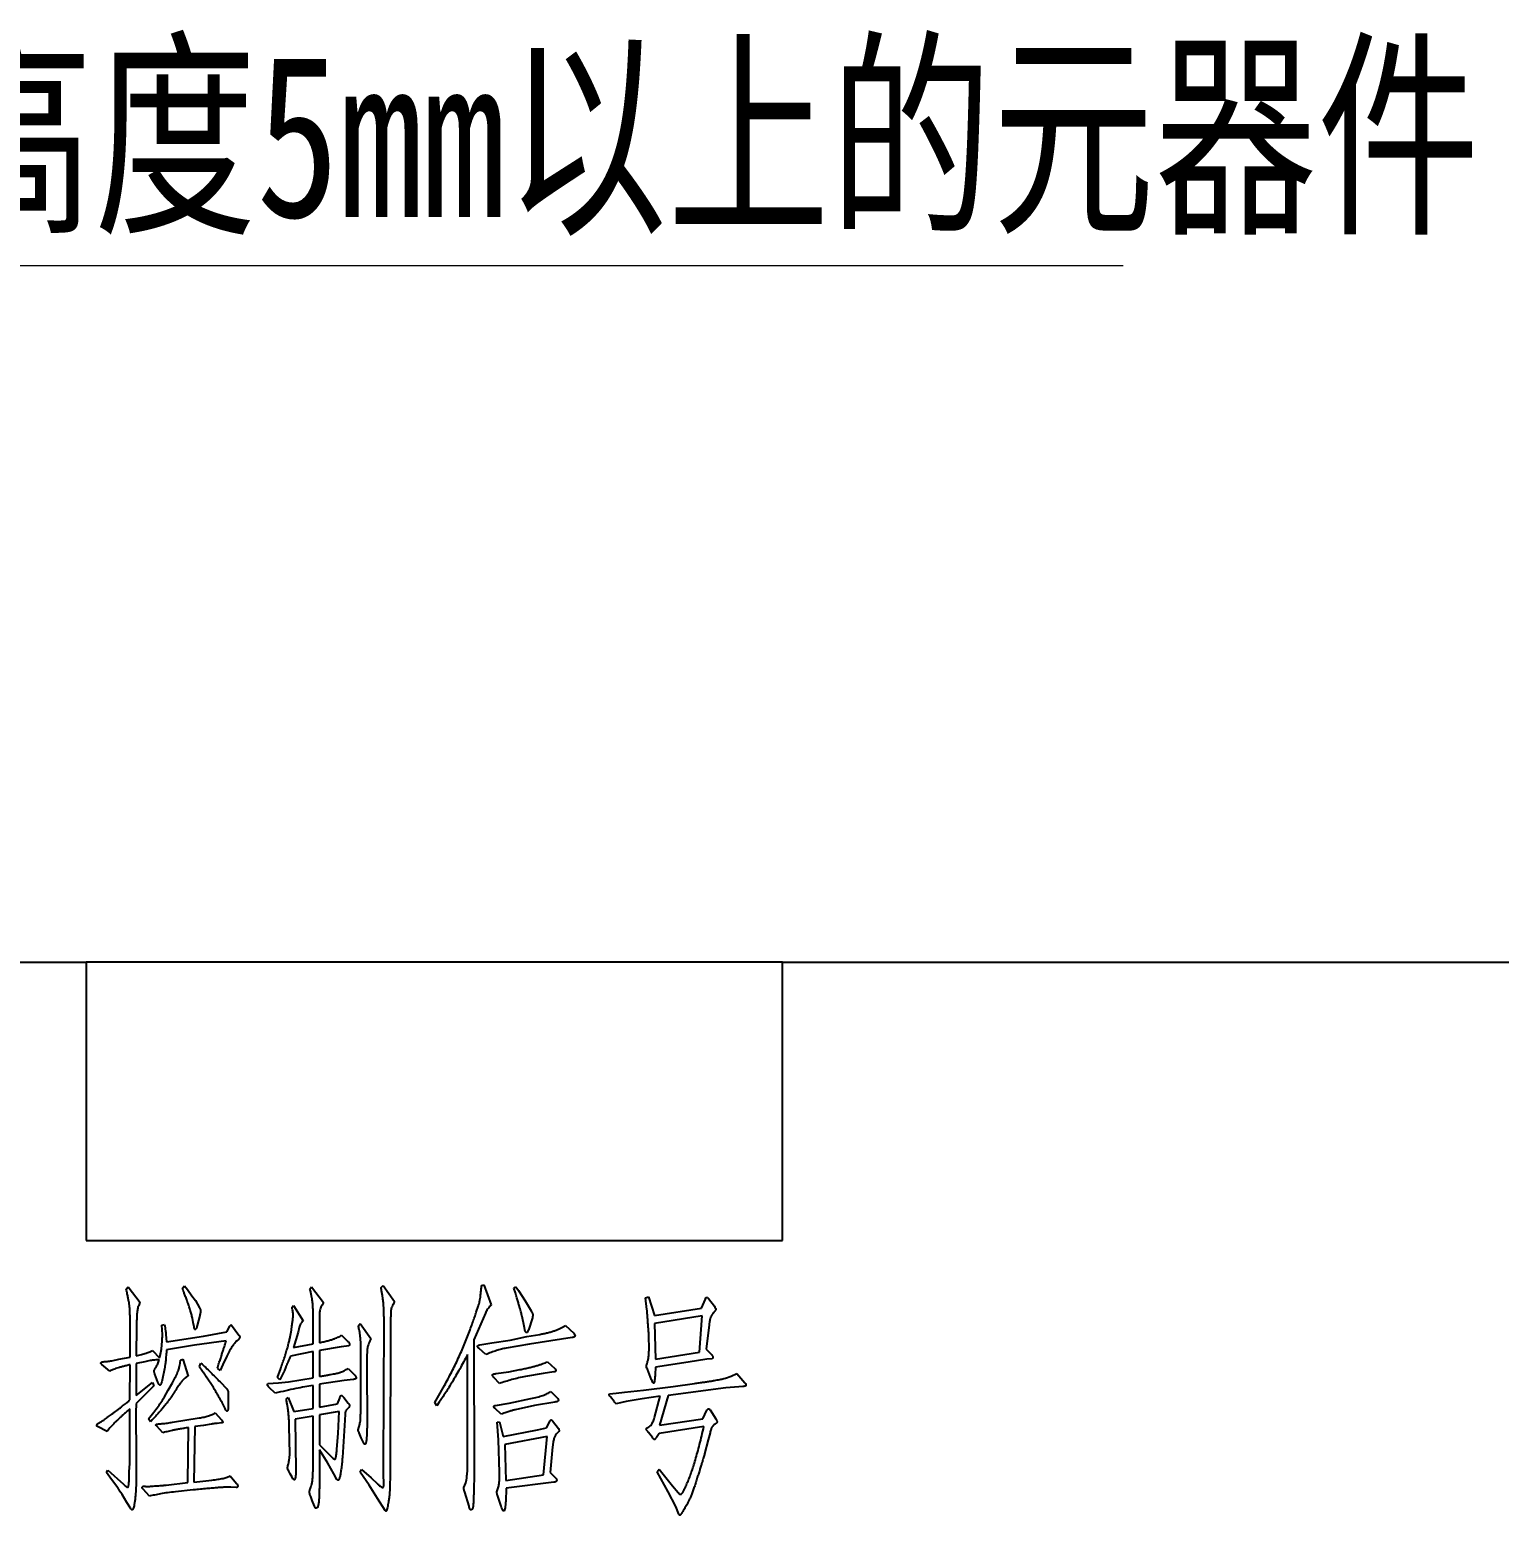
# Model space of a CAD drawing. Header units: millimetres. Extents: x 472 to 883, y 177 to 274.
# Drawn here: x 819.31 to 850.98, y 235.25 to 267.26 of the extents above; entities that cross this region are included whole.
import ezdxf

# ---------------------------------------------------------------- set-up
doc = ezdxf.new("R2010")
doc.units = ezdxf.units.MM
doc.styles.add('SLDTEXTSTYLE0', font='hyswlongfangsong.ttf', dxfattribs={"bigfont": 'bigfont'})

# ---------------------------------------------------------------- blocks, each defined once
blk = doc.blocks.new('SW_NOTE_0')
at = {"color": 0, "linetype": 'Continuous', "lineweight": 0}
blk.add_line((50.654, 0), (0, 0), dxfattribs=at)
at = {"color": 0, "linetype": 'Continuous', "lineweight": 0, "insert": (0.479, 4.557), "char_height": 3.5, "attachment_point": 1, "style": 'SLDTEXTSTYLE0'}
blk.add_mtext('此区域不要放置高度5mm以上的元器件', dxfattribs=at)

msp = doc.modelspace()

# ---------------------------------------------------------------- linework, layer by layer
at = {"color": 7, "linetype": 'Continuous', "lineweight": 25}
for p, q in [((795.35, 247.169), (820.532, 247.169)), ((820.532, 247.169), (820.532, 241.169)), ((835.532, 247.169), (820.532, 247.169)), ((835.532, 241.169), (835.532, 247.169)), ((835.532, 247.169), (853.35, 247.169)), ((820.532, 241.169), (835.532, 241.169)), ((821.392, 240.118), (821.433, 240.173)), ((821.433, 240.173), (821.69, 239.831)), ((822.606, 240.138), (822.646, 240.194)), ((822.646, 240.194), (822.712, 240.113)), ((822.712, 240.113), (822.807, 239.977)), ((825.352, 240.123), (825.387, 240.168)), ((825.387, 240.168), (825.644, 239.831)), ((826.883, 240.153), (826.928, 240.199)), ((826.928, 240.199), (827.174, 239.851)), ((829.05, 240.199), (829.096, 240.214)), ((829.096, 240.214), (829.257, 239.781)), ((829.745, 240.144), (829.785, 240.173)), ((829.78, 240.038), (829.745, 240.144)), ((829.785, 240.173), (829.846, 240.088)), ((822.807, 239.977), (822.882, 239.877)), ((822.882, 239.877), (822.973, 239.721)), ((824.965, 239.73), (825, 239.771)), ((825, 239.771), (825.206, 239.439)), ((829.846, 240.088), (829.992, 239.866)), ((829.992, 239.866), (830.117, 239.65)), ((832.582, 239.932), (832.643, 239.957)), ((832.613, 239.685), (832.582, 239.932)), ((832.643, 239.957), (832.778, 239.549)), ((833.79, 239.71), (833.871, 239.906)), ((833.937, 239.922), (834.067, 239.751)), ((822.832, 239.399), (822.817, 239.494)), ((822.979, 239.549), (822.923, 239.338)), ((825.418, 238.94), (825.418, 239.604)), ((825.554, 239.479), (825.554, 238.965)), ((829.131, 239.604), (828.885, 239.026)), ((829.967, 239.323), (829.921, 239.534)), ((830.137, 239.479), (830.067, 239.258)), ((833.805, 239.544), (832.774, 239.383)), ((832.778, 239.549), (833.79, 239.71)), ((833.745, 238.764), (833.805, 239.544)), ((821.614, 239.323), (821.604, 238.683)), ((822.163, 239.343), (822.218, 239.358)), ((822.173, 239.146), (822.163, 239.343)), ((822.248, 239.146), (822.263, 238.985)), ((822.853, 239.308), (822.832, 239.399)), ((823.054, 239.106), (823.557, 239.202)), ((823.557, 239.202), (823.627, 239.323)), ((823.663, 239.343), (823.819, 239.132)), ((825.096, 239.192), (824.995, 238.865)), ((825.121, 239.293), (825.096, 239.192)), ((826.032, 239.132), (826.163, 239)), ((826.394, 239.333), (826.435, 239.378)), ((826.435, 239.378), (826.661, 239.056)), ((826.938, 236.318), (826.948, 239.423)), ((827.089, 239.413), (827.079, 236.192)), ((829.992, 239.207), (829.967, 239.323)), ((830.022, 239.097), (830.304, 239.146)), ((830.858, 239.338), (831.034, 239.172)), ((832.657, 238.789), (832.653, 239.152)), ((832.774, 239.383), (832.794, 238.608)), ((833.951, 239.348), (833.886, 238.83)), ((821.478, 238.658), (821.478, 239.076)), ((822.263, 238.985), (823.054, 239.106)), ((822.862, 238.91), (822.263, 238.815)), ((823.547, 239.006), (822.862, 238.91)), ((823.819, 239.046), (823.768, 239)), ((824.995, 238.865), (825.418, 238.94)), ((826.027, 238.875), (825.554, 238.799)), ((826.193, 238.9), (826.027, 238.875)), ((828.885, 239.026), (828.889, 236.207)), ((829.141, 238.709), (828.995, 238.839)), ((829.015, 238.92), (829.267, 238.96)), ((829.267, 238.96), (829.665, 239.02)), ((830.082, 238.935), (829.579, 238.85)), ((829.665, 239.02), (830.022, 239.097)), ((830.999, 239.076), (830.082, 238.935)), ((833.886, 238.83), (834.002, 238.709)), ((821.04, 238.356), (820.869, 238.497)), ((821.236, 238.608), (821.478, 238.658)), ((821.473, 237.732), (821.478, 238.492)), ((821.795, 238.557), (821.604, 238.517)), ((821.604, 238.517), (821.604, 237.828)), ((821.911, 238.583), (821.795, 238.557)), ((821.961, 238.799), (822.113, 238.643)), ((822.545, 238.477), (822.565, 238.588)), ((822.565, 238.588), (822.611, 238.608)), ((822.611, 238.608), (822.727, 238.246)), ((822.968, 238.457), (823.003, 238.527)), ((823.477, 238.497), (823.416, 238.366)), ((823.563, 238.674), (823.477, 238.497)), ((825.418, 238.774), (824.93, 238.678)), ((825.418, 238.211), (825.418, 238.774)), ((825.554, 238.799), (825.554, 238.24)), ((826.445, 237.566), (826.45, 238.703)), ((828.748, 236.322), (828.748, 238.709)), ((830.47, 238.557), (830.631, 238.412)), ((832.794, 238.608), (833.745, 238.764)), ((833.499, 238.548), (832.794, 238.442)), ((833.906, 238.608), (833.499, 238.548)), ((834.017, 238.618), (833.906, 238.608)), ((822.077, 238.114), (822.012, 238.291)), ((823.416, 238.366), (823.356, 238.416)), ((824.653, 238.215), (824.723, 238.412)), ((824.703, 238.165), (824.653, 238.215)), ((824.778, 238.321), (824.703, 238.165)), ((824.889, 238.125), (825.418, 238.211)), ((826.279, 238.175), (826.087, 238.155)), ((826.173, 238.412), (826.304, 238.281)), ((826.576, 238.457), (826.581, 237.224)), ((829.438, 238.09), (829.317, 238.215)), ((829.357, 238.301), (829.639, 238.336)), ((829.639, 238.336), (829.876, 238.387)), ((830.379, 238.306), (829.996, 238.24)), ((830.606, 238.336), (830.379, 238.306)), ((832.713, 238.165), (832.622, 238.396)), ((832.794, 238.442), (832.789, 238.281)), ((834.546, 238.301), (834.722, 238.099)), ((821.604, 237.828), (821.956, 238.11)), ((821.987, 238.034), (821.604, 237.656)), ((821.956, 238.11), (821.987, 238.034)), ((822.218, 237.803), (822.294, 237.944)), ((822.294, 237.944), (822.389, 238.099)), ((823.416, 238.12), (823.557, 237.973)), ((824.446, 238.084), (824.673, 238.099)), ((824.602, 237.878), (824.472, 238.004)), ((824.673, 238.099), (824.889, 238.125)), ((825.418, 237.55), (825.418, 238.044)), ((826.087, 238.155), (825.554, 238.07)), ((825.554, 238.07), (825.554, 237.576)), ((828.099, 237.777), (828.25, 238.044)), ((830.54, 237.913), (830.692, 237.762)), ((831.807, 237.868), (831.953, 237.878)), ((831.953, 237.878), (832.129, 237.898)), ((832.129, 237.898), (832.537, 237.944)), ((832.537, 237.944), (833.181, 238.024)), ((834.309, 237.993), (833.071, 237.828)), ((833.181, 238.024), (833.64, 238.09)), ((834.591, 238.019), (834.309, 237.993)), ((834.682, 238.024), (834.591, 238.019)), ((821.468, 236.362), (821.468, 237.541)), ((823.522, 237.546), (823.482, 237.636)), ((823.592, 237.817), (823.592, 237.601)), ((824.839, 237.752), (824.884, 237.788)), ((824.884, 237.788), (825.005, 237.486)), ((825.005, 237.486), (825.418, 237.55)), ((825.554, 237.576), (825.942, 237.651)), ((825.942, 237.651), (825.992, 237.772)), ((826.083, 237.782), (826.178, 237.667)), ((828.043, 237.677), (828.099, 237.777)), ((828.084, 237.606), (828.043, 237.677)), ((828.139, 237.687), (828.084, 237.606)), ((829.473, 237.425), (829.342, 237.546)), ((829.352, 237.616), (829.644, 237.667)), ((829.644, 237.667), (830.113, 237.762)), ((830.188, 237.611), (829.771, 237.521)), ((830.631, 237.687), (830.188, 237.611)), ((831.903, 237.702), (831.827, 237.797)), ((832.069, 237.677), (831.953, 237.647)), ((832.165, 237.697), (832.069, 237.677)), ((832.291, 237.722), (832.165, 237.697)), ((832.507, 237.757), (832.291, 237.722)), ((832.899, 237.812), (832.507, 237.757)), ((832.774, 237.354), (832.899, 237.812)), ((833.071, 237.828), (832.884, 237.188)), ((820.784, 237.224), (820.844, 237.259)), ((821.916, 237.264), (821.876, 237.329)), ((822.389, 237.254), (822.963, 237.345)), ((823.22, 237.213), (823.054, 237.184)), ((823.31, 237.455), (823.446, 237.304)), ((823.442, 237.239), (823.351, 237.228)), ((825.418, 237.385), (825.03, 237.319)), ((825.03, 237.319), (825.045, 236.212)), ((825.418, 236.272), (825.418, 237.385)), ((825.982, 237.486), (825.554, 237.41)), ((825.554, 237.41), (825.554, 236.765)), ((825.957, 237.007), (825.982, 237.486)), ((826.103, 237.299), (826.052, 236.494)), ((826.107, 237.43), (826.103, 237.299)), ((826.389, 237.087), (826.425, 237.208)), ((829.383, 237.254), (829.433, 237.264)), ((829.413, 236.871), (829.383, 237.254)), ((829.433, 237.264), (829.518, 236.942)), ((830.445, 237.133), (830.53, 237.284)), ((830.576, 237.284), (830.706, 237.118)), ((832.884, 237.188), (833.816, 237.329)), ((833.816, 237.329), (833.906, 237.51)), ((833.972, 237.521), (834.098, 237.325)), ((820.98, 237.052), (820.773, 237.158)), ((821.604, 236.942), (821.609, 236.584)), ((822.183, 237.027), (822.052, 237.168)), ((822.717, 235.955), (822.732, 237.138)), ((822.873, 237.158), (822.847, 235.96)), ((823.054, 237.184), (822.873, 237.158)), ((824.919, 236.569), (824.904, 237.163)), ((825.931, 236.67), (825.957, 237.007)), ((826.455, 236.917), (826.409, 237.027)), ((826.505, 236.816), (826.455, 236.917)), ((829.518, 236.942), (830.258, 237.087)), ((830.46, 236.946), (829.553, 236.77)), ((830.258, 237.087), (830.445, 237.133)), ((830.384, 236.121), (830.46, 236.946)), ((832.734, 236.922), (832.648, 237.032)), ((832.879, 237.012), (832.819, 236.922)), ((833.841, 237.163), (832.879, 237.012)), ((833.972, 237.022), (833.931, 236.871)), ((821.609, 236.584), (821.609, 236.227)), ((825.554, 236.765), (825.801, 236.524)), ((825.735, 236.368), (825.554, 236.66)), ((825.554, 236.66), (825.554, 235.875)), ((829.438, 236.166), (829.413, 236.871)), ((829.553, 236.77), (829.569, 236)), ((830.58, 236.72), (830.53, 236.172)), ((833.931, 236.871), (833.856, 236.574)), ((821.458, 236.181), (821.468, 236.362)), ((824.904, 236.428), (824.909, 236.494)), ((825.866, 236.141), (825.735, 236.368)), ((820.969, 236.166), (820.995, 236.221)), ((821.04, 236.066), (820.969, 236.166)), ((820.995, 236.221), (821.337, 235.915)), ((821.207, 235.844), (821.04, 236.066)), ((821.453, 236.005), (821.458, 236.181)), ((822.254, 235.899), (822.717, 235.955)), ((822.847, 235.96), (823.24, 236.005)), ((823.633, 236.096), (823.768, 235.935)), ((824.924, 236.141), (824.895, 236.201)), ((824.965, 236.066), (824.924, 236.141)), ((825.045, 236.212), (825.045, 236.172)), ((825.931, 236.02), (825.866, 236.141)), ((826.435, 236.177), (826.46, 236.237)), ((826.626, 235.895), (826.435, 236.177)), ((826.46, 236.237), (826.667, 236.051)), ((826.667, 236.051), (826.807, 235.925)), ((828.667, 235.844), (828.708, 235.945)), ((828.889, 236.207), (828.879, 235.703)), ((829.569, 236), (830.384, 236.121)), ((830.606, 235.96), (829.579, 235.834)), ((830.53, 236.172), (830.661, 236.031)), ((832.834, 236.186), (832.874, 236.242)), ((833.071, 235.754), (832.834, 236.186)), ((832.874, 236.242), (833.166, 235.884)), ((821.408, 235.522), (821.302, 235.698)), ((821.891, 235.658), (821.755, 235.809)), ((822.838, 235.794), (822.455, 235.754)), ((823.764, 235.849), (823.648, 235.855)), ((825.398, 235.567), (825.367, 235.653)), ((826.807, 235.608), (826.626, 235.895)), ((826.969, 235.351), (826.807, 235.608)), ((828.779, 235.441), (828.688, 235.749)), ((829.377, 235.754), (829.418, 235.879)), ((829.473, 235.441), (829.408, 235.638)), ((829.579, 235.834), (829.569, 235.547)), ((833.232, 235.436), (833.071, 235.754)), ((833.166, 235.884), (833.282, 235.738)), ((821.483, 235.401), (821.408, 235.522)), ((825.448, 235.447), (825.398, 235.567)), ((833.302, 235.275), (833.232, 235.436))]:
    msp.add_line(p, q, dxfattribs=at)
for points, knots in [([(821.478, 239.076), (821.478, 239.118), (821.478, 239.198), (821.477, 239.313), (821.477, 239.417), (821.475, 239.511), (821.473, 239.595), (821.471, 239.67), (821.465, 239.737), (821.458, 239.799), (821.448, 239.863), (821.433, 239.937), (821.415, 240.023), (821.4, 240.085), (821.392, 240.118)], [0, 0, 0, 0, 0.119403, 0.228858, 0.328362, 0.417215, 0.496845, 0.568685, 0.632844, 0.688649, 0.746955, 0.818601, 0.902939, 1, 1, 1, 1]), ([(822.817, 239.494), (822.811, 239.523), (822.798, 239.582), (822.772, 239.672), (822.741, 239.767), (822.707, 239.862), (822.674, 239.952), (822.646, 240.029), (822.623, 240.089), (822.611, 240.124), (822.606, 240.138)], [0, 0, 0, 0, 0.129765, 0.267834, 0.414437, 0.569394, 0.715713, 0.837346, 0.931204, 1, 1, 1, 1]), ([(825.418, 239.604), (825.418, 239.63), (825.418, 239.678), (825.416, 239.746), (825.411, 239.805), (825.406, 239.859), (825.397, 239.914), (825.386, 239.975), (825.371, 240.046), (825.359, 240.097), (825.352, 240.123)], [0, 0, 0, 0, 0.144937, 0.274308, 0.388298, 0.485428, 0.584707, 0.703153, 0.842487, 1, 1, 1, 1]), ([(826.948, 239.423), (826.948, 239.463), (826.947, 239.545), (826.944, 239.665), (826.938, 239.778), (826.93, 239.866), (826.92, 239.935), (826.912, 239.996), (826.897, 240.07), (826.888, 240.124), (826.883, 240.153)], [0, 0, 0, 0, 0.162471, 0.333127, 0.493814, 0.62435, 0.691984, 0.777136, 0.879304, 1, 1, 1, 1]), ([(828.25, 238.044), (828.303, 238.142), (828.408, 238.334), (828.549, 238.627), (828.677, 238.917), (828.77, 239.158), (828.837, 239.341), (828.881, 239.463), (828.918, 239.57), (828.949, 239.662), (828.975, 239.74), (828.995, 239.802), (829.007, 239.85), (829.017, 239.897), (829.023, 239.951), (829.032, 240.022), (829.041, 240.106), (829.047, 240.166), (829.05, 240.199)], [0, 0, 0, 0, 0.143924, 0.28435, 0.421328, 0.555241, 0.618063, 0.674247, 0.72308, 0.765284, 0.800555, 0.828901, 0.850559, 0.865036, 0.890386, 0.921573, 0.957884, 1, 1, 1, 1]), ([(821.69, 239.831), (821.676, 239.805), (821.65, 239.754), (821.632, 239.68), (821.625, 239.611), (821.621, 239.535), (821.616, 239.437), (821.615, 239.363), (821.614, 239.323)], [0, 0, 0, 0, 0.170651, 0.330631, 0.431657, 0.575304, 0.766205, 1, 1, 1, 1]), ([(825.644, 239.831), (825.633, 239.814), (825.613, 239.781), (825.589, 239.732), (825.572, 239.687), (825.56, 239.632), (825.555, 239.563), (825.554, 239.508), (825.554, 239.479)], [0, 0, 0, 0, 0.166089, 0.311959, 0.440627, 0.552002, 0.766369, 1, 1, 1, 1]), ([(827.174, 239.851), (827.164, 239.832), (827.144, 239.796), (827.121, 239.746), (827.104, 239.704), (827.096, 239.666), (827.094, 239.624), (827.091, 239.569), (827.09, 239.497), (827.09, 239.443), (827.089, 239.413)], [0, 0, 0, 0, 0.1468064, 0.2679394, 0.3660744, 0.441713, 0.5240168, 0.6438987, 0.8030932, 1, 1, 1, 1]), ([(829.257, 239.781), (829.243, 239.766), (829.216, 239.738), (829.18, 239.693), (829.152, 239.649), (829.138, 239.619), (829.131, 239.604)], [0, 0, 0, 0, 0.282881, 0.540569, 0.778476, 1, 1, 1, 1]), ([(829.921, 239.534), (829.919, 239.543), (829.915, 239.563), (829.906, 239.598), (829.893, 239.644), (829.878, 239.701), (829.858, 239.77), (829.835, 239.85), (829.809, 239.94), (829.79, 240.004), (829.78, 240.038)], [0, 0, 0, 0, 0.048118, 0.11731, 0.209011, 0.322855, 0.459223, 0.618124, 0.797793, 1, 1, 1, 1]), ([(833.871, 239.906), (833.875, 239.915), (833.881, 239.929), (833.899, 239.944), (833.921, 239.938), (833.931, 239.928), (833.937, 239.922)], [0, 0, 0, 0, 0.309256, 0.521846, 0.718486, 1, 1, 1, 1]), ([(822.973, 239.721), (822.979, 239.711), (822.99, 239.692), (822.994, 239.664), (822.993, 239.639), (822.99, 239.615), (822.985, 239.584), (822.981, 239.562), (822.979, 239.549)], [0, 0, 0, 0, 0.192714, 0.368425, 0.469901, 0.61033, 0.78538, 1, 1, 1, 1]), ([(824.723, 238.412), (824.738, 238.455), (824.766, 238.537), (824.807, 238.656), (824.841, 238.769), (824.872, 238.872), (824.897, 238.967), (824.919, 239.054), (824.934, 239.133), (824.947, 239.204), (824.955, 239.268), (824.964, 239.326), (824.97, 239.377), (824.976, 239.422), (824.982, 239.46), (824.985, 239.492), (824.989, 239.518), (824.99, 239.533), (824.99, 239.54)], [0, 0, 0, 0, 0.116657, 0.224992, 0.325647, 0.418619, 0.502964, 0.580296, 0.649621, 0.711426, 0.766498, 0.816398, 0.86104, 0.899873, 0.932898, 0.96067, 0.983271, 1, 1, 1, 1]), ([(824.99, 239.54), (824.99, 239.553), (824.989, 239.582), (824.984, 239.627), (824.976, 239.677), (824.968, 239.712), (824.965, 239.73)], [0, 0, 0, 0, 0.2088522, 0.4457539, 0.7081746, 1, 1, 1, 1]), ([(830.117, 239.65), (830.123, 239.64), (830.132, 239.622), (830.144, 239.598), (830.151, 239.578), (830.155, 239.556), (830.148, 239.523), (830.142, 239.496), (830.137, 239.479)], [0, 0, 0, 0, 0.187208, 0.337418, 0.45143, 0.531139, 0.710524, 1, 1, 1, 1]), ([(832.653, 239.152), (832.652, 239.162), (832.649, 239.19), (832.646, 239.24), (832.64, 239.308), (832.635, 239.389), (832.63, 239.475), (832.623, 239.554), (832.618, 239.623), (832.615, 239.666), (832.613, 239.685)], [0, 0, 0, 0, 0.060226, 0.153923, 0.281205, 0.443362, 0.612475, 0.762112, 0.890785, 1, 1, 1, 1]), ([(834.067, 239.751), (834.075, 239.738), (834.087, 239.719), (834.1, 239.692), (834.094, 239.673), (834.083, 239.657), (834.066, 239.633), (834.044, 239.606), (834.021, 239.579), (834.003, 239.552), (833.988, 239.529), (833.978, 239.505), (833.971, 239.479), (833.965, 239.444), (833.958, 239.4), (833.954, 239.366), (833.951, 239.348)], [0, 0, 0, 0, 0.100457, 0.157675, 0.183436, 0.228116, 0.291193, 0.373863, 0.458864, 0.531593, 0.591926, 0.642476, 0.697636, 0.775414, 0.87609, 1, 1, 1, 1]), ([(822.113, 238.643), (822.118, 238.665), (822.128, 238.711), (822.141, 238.769), (822.15, 238.821), (822.157, 238.867), (822.16, 238.921), (822.165, 238.98), (822.169, 239.036), (822.171, 239.083), (822.172, 239.119), (822.173, 239.139), (822.173, 239.146)], [0, 0, 0, 0, 0.135283, 0.273431, 0.352314, 0.444243, 0.55172, 0.672364, 0.789981, 0.883994, 0.953022, 1, 1, 1, 1]), ([(822.218, 239.358), (822.222, 239.336), (822.229, 239.294), (822.237, 239.236), (822.245, 239.188), (822.247, 239.159), (822.248, 239.146)], [0, 0, 0, 0, 0.32133, 0.596285, 0.82146, 1, 1, 1, 1]), ([(822.923, 239.338), (822.919, 239.325), (822.912, 239.302), (822.902, 239.274), (822.892, 239.257), (822.878, 239.25), (822.867, 239.258), (822.86, 239.27), (822.855, 239.287), (822.854, 239.3), (822.853, 239.308)], [0, 0, 0, 0, 0.250992, 0.431997, 0.545337, 0.612734, 0.675718, 0.757449, 0.862115, 1, 1, 1, 1]), ([(823.627, 239.323), (823.63, 239.328), (823.635, 239.337), (823.645, 239.348), (823.656, 239.35), (823.661, 239.345), (823.663, 239.343)], [0, 0, 0, 0, 0.376387, 0.636973, 0.799662, 1, 1, 1, 1]), ([(823.819, 239.132), (823.825, 239.123), (823.834, 239.109), (823.838, 239.092), (823.839, 239.086)], [0, 0, 0, 0, 0.613346, 1, 1, 1, 1]), ([(825.206, 239.439), (825.195, 239.427), (825.175, 239.405), (825.15, 239.371), (825.134, 239.334), (825.125, 239.308), (825.121, 239.293)], [0, 0, 0, 0, 0.2922054, 0.5139141, 0.7238638, 1, 1, 1, 1]), ([(825.554, 238.965), (825.586, 238.973), (825.647, 238.986), (825.733, 239.009), (825.809, 239.03), (825.874, 239.051), (825.929, 239.071), (825.973, 239.091), (826.007, 239.11), (826.024, 239.125), (826.032, 239.132)], [0, 0, 0, 0, 0.195057, 0.368816, 0.523851, 0.657472, 0.771265, 0.866127, 0.940847, 1, 1, 1, 1]), ([(826.45, 238.703), (826.45, 238.714), (826.45, 238.738), (826.449, 238.78), (826.448, 238.832), (826.447, 238.893), (826.446, 238.954), (826.444, 239.009), (826.441, 239.055), (826.437, 239.095), (826.431, 239.137), (826.422, 239.19), (826.409, 239.257), (826.4, 239.306), (826.394, 239.333)], [0, 0, 0, 0, 0.048259, 0.114184, 0.197762, 0.297818, 0.400248, 0.487421, 0.559374, 0.616178, 0.677937, 0.762692, 0.869343, 1, 1, 1, 1]), ([(830.067, 239.258), (830.062, 239.243), (830.053, 239.219), (830.036, 239.188), (830.007, 239.184), (829.998, 239.198), (829.992, 239.207)], [0, 0, 0, 0, 0.386705, 0.62502, 0.775696, 1, 1, 1, 1]), ([(830.304, 239.146), (830.333, 239.152), (830.389, 239.162), (830.471, 239.18), (830.548, 239.201), (830.62, 239.224), (830.687, 239.248), (830.749, 239.276), (830.806, 239.305), (830.841, 239.327), (830.858, 239.338)], [0, 0, 0, 0, 0.149126, 0.29133, 0.426146, 0.553565, 0.67464, 0.789418, 0.897311, 1, 1, 1, 1]), ([(831.034, 239.172), (831.043, 239.162), (831.06, 239.144), (831.065, 239.113), (831.056, 239.095), (831.041, 239.086), (831.022, 239.079), (831.007, 239.077), (830.999, 239.076)], [0, 0, 0, 0, 0.284719, 0.489825, 0.587967, 0.694137, 0.829706, 1, 1, 1, 1]), ([(822.263, 238.815), (822.261, 238.787), (822.256, 238.734), (822.249, 238.664), (822.245, 238.608), (822.241, 238.57), (822.238, 238.54), (822.232, 238.506), (822.225, 238.458), (822.212, 238.376), (822.191, 238.263), (822.167, 238.16), (822.15, 238.096), (822.141, 238.073), (822.132, 238.058), (822.12, 238.05), (822.108, 238.055), (822.097, 238.068), (822.086, 238.088), (822.08, 238.105), (822.077, 238.114)], [0, 0, 0, 0, 0.098064, 0.182206, 0.247193, 0.290595, 0.314918, 0.354254, 0.410204, 0.481915, 0.643533, 0.809462, 0.847191, 0.875099, 0.894984, 0.907737, 0.920313, 0.938035, 0.964713, 1, 1, 1, 1]), ([(823.356, 238.416), (823.367, 238.451), (823.389, 238.517), (823.42, 238.612), (823.448, 238.699), (823.474, 238.777), (823.496, 238.847), (823.516, 238.907), (823.532, 238.959), (823.542, 238.991), (823.547, 239.006)], [0, 0, 0, 0, 0.175932, 0.338151, 0.485139, 0.61804, 0.73571, 0.838149, 0.926506, 1, 1, 1, 1]), ([(823.768, 239), (823.761, 238.993), (823.745, 238.978), (823.722, 238.951), (823.699, 238.918), (823.673, 238.88), (823.647, 238.836), (823.62, 238.787), (823.591, 238.732), (823.572, 238.694), (823.563, 238.674)], [0, 0, 0, 0, 0.07883, 0.170145, 0.274719, 0.392533, 0.522741, 0.668174, 0.82636, 1, 1, 1, 1]), ([(823.839, 239.086), (823.837, 239.078), (823.834, 239.063), (823.824, 239.052), (823.819, 239.046)], [0, 0, 0, 0, 0.51812, 1, 1, 1, 1]), ([(826.163, 239), (826.17, 238.993), (826.181, 238.979), (826.195, 238.96), (826.205, 238.946), (826.207, 238.93), (826.201, 238.915), (826.196, 238.905), (826.193, 238.9)], [0, 0, 0, 0, 0.2583245, 0.455011, 0.6007448, 0.697363, 0.8429568, 1, 1, 1, 1]), ([(826.661, 239.056), (826.652, 239.033), (826.635, 238.991), (826.612, 238.936), (826.599, 238.896), (826.59, 238.868), (826.588, 238.844), (826.586, 238.816), (826.582, 238.78), (826.581, 238.735), (826.578, 238.681), (826.577, 238.616), (826.575, 238.54), (826.575, 238.486), (826.576, 238.457)], [0, 0, 0, 0, 0.124926, 0.22048, 0.289724, 0.330162, 0.363209, 0.408367, 0.468173, 0.540039, 0.627702, 0.732349, 0.857671, 1, 1, 1, 1]), ([(828.995, 238.839), (828.989, 238.844), (828.979, 238.853), (828.969, 238.868), (828.961, 238.88), (828.961, 238.892), (828.967, 238.902), (828.979, 238.911), (828.995, 238.916), (829.008, 238.918), (829.015, 238.92)], [0, 0, 0, 0, 0.178228, 0.316532, 0.421361, 0.509263, 0.590674, 0.69501, 0.832192, 1, 1, 1, 1]), ([(829.579, 238.85), (829.545, 238.843), (829.475, 238.829), (829.369, 238.796), (829.256, 238.758), (829.18, 238.725), (829.141, 238.709)], [0, 0, 0, 0, 0.22343, 0.464596, 0.723547, 1, 1, 1, 1]), ([(820.869, 238.497), (820.864, 238.501), (820.855, 238.507), (820.847, 238.518), (820.844, 238.53), (820.854, 238.541), (820.867, 238.55), (820.885, 238.555), (820.904, 238.557), (820.928, 238.56), (820.962, 238.563), (821.024, 238.569), (821.117, 238.582), (821.195, 238.599), (821.236, 238.608)], [0, 0, 0, 0, 0.041592, 0.071778, 0.092149, 0.113981, 0.163227, 0.205088, 0.237078, 0.291077, 0.366724, 0.466025, 0.711351, 1, 1, 1, 1]), ([(821.478, 238.492), (821.449, 238.486), (821.395, 238.472), (821.318, 238.452), (821.25, 238.434), (821.19, 238.417), (821.14, 238.401), (821.099, 238.385), (821.066, 238.372), (821.048, 238.361), (821.04, 238.356)], [0, 0, 0, 0, 0.19196, 0.366222, 0.519277, 0.65428, 0.768651, 0.864133, 0.941862, 1, 1, 1, 1]), ([(821.604, 238.683), (821.643, 238.692), (821.715, 238.708), (821.814, 238.738), (821.895, 238.765), (821.941, 238.789), (821.961, 238.799)], [0, 0, 0, 0, 0.317525, 0.590118, 0.817528, 1, 1, 1, 1]), ([(822.102, 238.603), (822.079, 238.601), (822.037, 238.597), (821.982, 238.591), (821.942, 238.586), (821.92, 238.584), (821.911, 238.583)], [0, 0, 0, 0, 0.366821, 0.655955, 0.867013, 1, 1, 1, 1]), ([(822.012, 238.291), (822.009, 238.298), (822.003, 238.312), (821.999, 238.33), (821.994, 238.343), (821.994, 238.355), (821.997, 238.365), (821.998, 238.376), (822.003, 238.386), (822.011, 238.4), (822.022, 238.419), (822.038, 238.443), (822.056, 238.473), (822.072, 238.511), (822.089, 238.554), (822.098, 238.586), (822.102, 238.603)], [0, 0, 0, 0, 0.071094, 0.128217, 0.167207, 0.19361, 0.229429, 0.260932, 0.287518, 0.332825, 0.398871, 0.484937, 0.589468, 0.709662, 0.846152, 1, 1, 1, 1]), ([(823.003, 238.527), (823.073, 238.462), (823.213, 238.329), (823.348, 238.19), (823.416, 238.12)], [0, 0, 0, 0, 0.492331, 1, 1, 1, 1]), ([(824.93, 238.678), (824.92, 238.656), (824.903, 238.612), (824.878, 238.551), (824.855, 238.496), (824.835, 238.448), (824.817, 238.407), (824.802, 238.372), (824.79, 238.344), (824.782, 238.328), (824.778, 238.321)], [0, 0, 0, 0, 0.188789, 0.361165, 0.512843, 0.64811, 0.763435, 0.859833, 0.939837, 1, 1, 1, 1]), ([(828.748, 238.709), (828.719, 238.656), (828.663, 238.552), (828.58, 238.402), (828.499, 238.261), (828.422, 238.129), (828.347, 238.005), (828.276, 237.891), (828.207, 237.785), (828.161, 237.719), (828.139, 237.687)], [0, 0, 0, 0, 0.152022, 0.296794, 0.433235, 0.561912, 0.68338, 0.796595, 0.902122, 1, 1, 1, 1]), ([(829.876, 238.387), (829.91, 238.394), (829.976, 238.407), (830.071, 238.428), (830.157, 238.45), (830.236, 238.471), (830.306, 238.492), (830.368, 238.514), (830.423, 238.534), (830.455, 238.55), (830.47, 238.557)], [0, 0, 0, 0, 0.169629, 0.32607, 0.469903, 0.600939, 0.718924, 0.825822, 0.918751, 1, 1, 1, 1]), ([(832.622, 238.396), (832.615, 238.41), (832.604, 238.433), (832.597, 238.468), (832.609, 238.503), (832.624, 238.549), (832.642, 238.61), (832.65, 238.668), (832.652, 238.715), (832.656, 238.745), (832.656, 238.769), (832.657, 238.783), (832.657, 238.789)], [0, 0, 0, 0, 0.116595, 0.185792, 0.261908, 0.386254, 0.548813, 0.729738, 0.820496, 0.894707, 0.955656, 1, 1, 1, 1]), ([(834.002, 238.709), (834.007, 238.703), (834.017, 238.692), (834.027, 238.675), (834.034, 238.661), (834.035, 238.646), (834.031, 238.63), (834.022, 238.622), (834.017, 238.618)], [0, 0, 0, 0, 0.225325, 0.408853, 0.553944, 0.659748, 0.835697, 1, 1, 1, 1]), ([(822.727, 238.246), (822.703, 238.232), (822.654, 238.206), (822.61, 238.16), (822.582, 238.124), (822.564, 238.099), (822.543, 238.069), (822.518, 238.033), (822.49, 237.991), (822.458, 237.944), (822.423, 237.891), (822.386, 237.833), (822.344, 237.771), (822.297, 237.706), (822.246, 237.638), (822.189, 237.569), (822.127, 237.496), (822.062, 237.421), (821.991, 237.343), (821.941, 237.291), (821.916, 237.264)], [0, 0, 0, 0, 0.063531, 0.128193, 0.147298, 0.171065, 0.200315, 0.234241, 0.273658, 0.317759, 0.367352, 0.421632, 0.479949, 0.542511, 0.609027, 0.679433, 0.753412, 0.831435, 0.913477, 1, 1, 1, 1]), ([(822.389, 238.099), (822.41, 238.137), (822.45, 238.211), (822.491, 238.304), (822.515, 238.374), (822.531, 238.415), (822.54, 238.449), (822.544, 238.469), (822.545, 238.477)], [0, 0, 0, 0, 0.3143194, 0.6119354, 0.7455428, 0.8537992, 0.9385858, 1, 1, 1, 1]), ([(823.482, 237.636), (823.477, 237.644), (823.465, 237.665), (823.444, 237.704), (823.414, 237.756), (823.376, 237.821), (823.333, 237.896), (823.283, 237.978), (823.227, 238.066), (823.168, 238.157), (823.11, 238.246), (823.055, 238.325), (823.009, 238.395), (822.981, 238.437), (822.968, 238.457)], [0, 0, 0, 0, 0.029325, 0.074508, 0.136597, 0.215594, 0.306341, 0.405532, 0.513209, 0.628984, 0.742405, 0.841727, 0.927805, 1, 1, 1, 1]), ([(825.554, 238.24), (825.584, 238.245), (825.642, 238.255), (825.723, 238.268), (825.794, 238.281), (825.856, 238.292), (825.909, 238.302), (825.952, 238.312), (825.985, 238.32), (826.031, 238.334), (826.094, 238.364), (826.146, 238.395), (826.173, 238.412)], [0, 0, 0, 0, 0.142213, 0.269297, 0.381446, 0.47847, 0.560587, 0.628962, 0.681134, 0.7197, 0.852032, 1, 1, 1, 1]), ([(826.304, 238.281), (826.311, 238.272), (826.325, 238.257), (826.34, 238.236), (826.348, 238.218), (826.35, 238.203), (826.343, 238.19), (826.327, 238.183), (826.306, 238.177), (826.288, 238.176), (826.279, 238.175)], [0, 0, 0, 0, 0.194243, 0.347366, 0.460379, 0.53874, 0.608828, 0.698331, 0.829093, 1, 1, 1, 1]), ([(829.317, 238.215), (829.309, 238.224), (829.296, 238.239), (829.281, 238.263), (829.288, 238.281), (829.304, 238.29), (829.327, 238.296), (829.346, 238.299), (829.357, 238.301)], [0, 0, 0, 0, 0.246957, 0.425567, 0.500428, 0.61224, 0.774794, 1, 1, 1, 1]), ([(829.996, 238.24), (829.946, 238.229), (829.847, 238.207), (829.703, 238.172), (829.568, 238.132), (829.48, 238.104), (829.438, 238.09)], [0, 0, 0, 0, 0.269411, 0.524377, 0.768587, 1, 1, 1, 1]), ([(830.631, 238.412), (830.636, 238.405), (830.644, 238.391), (830.649, 238.371), (830.648, 238.355), (830.639, 238.345), (830.624, 238.338), (830.612, 238.337), (830.606, 238.336)], [0, 0, 0, 0, 0.229798, 0.457068, 0.562061, 0.670438, 0.816303, 1, 1, 1, 1]), ([(832.789, 238.281), (832.788, 238.263), (832.786, 238.231), (832.782, 238.186), (832.776, 238.147), (832.77, 238.121), (832.764, 238.094), (832.741, 238.1), (832.73, 238.129), (832.72, 238.151), (832.713, 238.165)], [0, 0, 0, 0, 0.188381, 0.355445, 0.49615, 0.613223, 0.683931, 0.7283, 0.830355, 1, 1, 1, 1]), ([(833.64, 238.09), (833.674, 238.094), (833.739, 238.102), (833.832, 238.116), (833.918, 238.128), (833.995, 238.14), (834.064, 238.151), (834.125, 238.163), (834.179, 238.172), (834.266, 238.191), (834.391, 238.227), (834.494, 238.276), (834.546, 238.301)], [0, 0, 0, 0, 0.109366, 0.210835, 0.302608, 0.386493, 0.461592, 0.528048, 0.585591, 0.634533, 0.815123, 1, 1, 1, 1]), ([(823.557, 237.973), (823.563, 237.964), (823.573, 237.949), (823.585, 237.929), (823.588, 237.909), (823.592, 237.887), (823.591, 237.855), (823.592, 237.831), (823.592, 237.817)], [0, 0, 0, 0, 0.1944023, 0.3368591, 0.4207683, 0.5584949, 0.7496748, 1, 1, 1, 1]), ([(824.472, 238.004), (824.462, 238.013), (824.448, 238.028), (824.434, 238.052), (824.438, 238.07), (824.444, 238.08), (824.446, 238.084)], [0, 0, 0, 0, 0.423405, 0.655874, 0.824069, 1, 1, 1, 1]), ([(825.418, 238.044), (825.359, 238.035), (825.234, 238.015), (825.039, 237.976), (824.826, 237.931), (824.679, 237.896), (824.602, 237.878)], [0, 0, 0, 0, 0.215946, 0.454943, 0.715911, 1, 1, 1, 1]), ([(830.113, 237.762), (830.159, 237.772), (830.245, 237.791), (830.363, 237.827), (830.461, 237.864), (830.515, 237.898), (830.54, 237.913)], [0, 0, 0, 0, 0.310873, 0.579586, 0.809368, 1, 1, 1, 1]), ([(831.827, 237.797), (831.82, 237.807), (831.808, 237.82), (831.795, 237.84), (831.8, 237.856), (831.805, 237.864), (831.807, 237.868)], [0, 0, 0, 0, 0.448654, 0.658119, 0.806642, 1, 1, 1, 1]), ([(834.722, 238.099), (834.729, 238.09), (834.742, 238.074), (834.75, 238.048), (834.74, 238.033), (834.726, 238.028), (834.706, 238.025), (834.691, 238.024), (834.682, 238.024)], [0, 0, 0, 0, 0.282617, 0.463953, 0.544701, 0.649894, 0.798131, 1, 1, 1, 1]), ([(820.844, 237.259), (820.865, 237.273), (820.913, 237.304), (820.99, 237.359), (821.083, 237.428), (821.169, 237.491), (821.239, 237.546), (821.289, 237.584), (821.333, 237.619), (821.372, 237.649), (821.405, 237.675), (821.432, 237.698), (821.455, 237.716), (821.467, 237.727), (821.473, 237.732)], [0, 0, 0, 0, 0.095671, 0.217402, 0.363159, 0.535064, 0.623582, 0.703376, 0.774273, 0.837026, 0.890305, 0.935446, 0.972453, 1, 1, 1, 1]), ([(821.468, 237.541), (821.449, 237.523), (821.411, 237.489), (821.357, 237.441), (821.309, 237.396), (821.266, 237.357), (821.228, 237.322), (821.195, 237.291), (821.167, 237.264), (821.122, 237.221), (821.059, 237.152), (821.007, 237.087), (820.98, 237.052)], [0, 0, 0, 0, 0.11447, 0.219008, 0.31434, 0.399014, 0.473757, 0.538572, 0.594207, 0.639174, 0.80846, 1, 1, 1, 1]), ([(821.604, 237.656), (821.604, 237.618), (821.603, 237.543), (821.602, 237.435), (821.602, 237.334), (821.602, 237.241), (821.602, 237.156), (821.602, 237.078), (821.602, 237.007), (821.604, 236.963), (821.604, 236.942)], [0, 0, 0, 0, 0.161801, 0.313155, 0.454067, 0.584541, 0.704577, 0.813131, 0.912297, 1, 1, 1, 1]), ([(821.876, 237.329), (821.913, 237.375), (821.982, 237.462), (822.076, 237.587), (822.154, 237.699), (822.198, 237.77), (822.218, 237.803)], [0, 0, 0, 0, 0.304121, 0.571922, 0.802914, 1, 1, 1, 1]), ([(823.592, 237.601), (823.592, 237.59), (823.593, 237.57), (823.588, 237.542), (823.584, 237.519), (823.577, 237.502), (823.565, 237.488), (823.549, 237.499), (823.536, 237.518), (823.528, 237.535), (823.522, 237.546)], [0, 0, 0, 0, 0.174616, 0.322749, 0.448839, 0.553585, 0.62115, 0.690439, 0.811887, 1, 1, 1, 1]), ([(824.904, 237.163), (824.904, 237.191), (824.904, 237.25), (824.897, 237.341), (824.89, 237.428), (824.884, 237.497), (824.876, 237.552), (824.867, 237.605), (824.854, 237.674), (824.844, 237.724), (824.839, 237.752)], [0, 0, 0, 0, 0.1383266, 0.3008307, 0.4584961, 0.582352, 0.6483217, 0.7400964, 0.8564907, 1, 1, 1, 1]), ([(825.992, 237.772), (825.995, 237.779), (826.001, 237.793), (826.008, 237.811), (826.016, 237.822), (826.02, 237.832), (826.032, 237.83), (826.044, 237.82), (826.062, 237.804), (826.075, 237.791), (826.083, 237.782)], [0, 0, 0, 0, 0.167855, 0.303394, 0.3932, 0.451736, 0.503075, 0.611374, 0.771268, 1, 1, 1, 1]), ([(826.178, 237.667), (826.186, 237.657), (826.199, 237.641), (826.208, 237.615), (826.202, 237.597), (826.195, 237.579), (826.179, 237.56), (826.157, 237.538), (826.134, 237.515), (826.119, 237.489), (826.112, 237.46), (826.109, 237.441), (826.107, 237.43)], [0, 0, 0, 0, 0.138352, 0.222515, 0.283671, 0.345603, 0.426924, 0.555361, 0.683912, 0.783436, 0.878774, 1, 1, 1, 1]), ([(826.425, 237.208), (826.428, 237.223), (826.436, 237.258), (826.44, 237.308), (826.443, 237.361), (826.444, 237.417), (826.446, 237.487), (826.445, 237.538), (826.445, 237.566)], [0, 0, 0, 0, 0.127024, 0.298062, 0.416555, 0.572308, 0.767492, 1, 1, 1, 1]), ([(829.342, 237.546), (829.334, 237.554), (829.32, 237.566), (829.307, 237.591), (829.326, 237.611), (829.342, 237.614), (829.352, 237.616)], [0, 0, 0, 0, 0.330527, 0.532002, 0.70898, 1, 1, 1, 1]), ([(830.692, 237.762), (830.696, 237.756), (830.703, 237.742), (830.706, 237.722), (830.698, 237.706), (830.682, 237.698), (830.659, 237.692), (830.641, 237.689), (830.631, 237.687)], [0, 0, 0, 0, 0.181383, 0.355591, 0.446282, 0.576488, 0.757963, 1, 1, 1, 1]), ([(831.953, 237.647), (831.95, 237.648), (831.944, 237.651), (831.934, 237.663), (831.919, 237.679), (831.909, 237.694), (831.903, 237.702)], [0, 0, 0, 0, 0.102369, 0.299228, 0.602283, 1, 1, 1, 1]), ([(833.906, 237.51), (833.91, 237.518), (833.918, 237.532), (833.937, 237.546), (833.958, 237.539), (833.967, 237.527), (833.972, 237.521)], [0, 0, 0, 0, 0.314538, 0.5292, 0.720758, 1, 1, 1, 1]), ([(820.773, 237.158), (820.769, 237.161), (820.76, 237.166), (820.757, 237.185), (820.765, 237.207), (820.777, 237.218), (820.784, 237.224)], [0, 0, 0, 0, 0.17948, 0.390277, 0.656194, 1, 1, 1, 1]), ([(822.037, 237.204), (822.039, 237.206), (822.048, 237.212), (822.074, 237.213), (822.112, 237.22), (822.185, 237.224), (822.279, 237.234), (822.354, 237.247), (822.389, 237.254)], [0, 0, 0, 0, 0.027208, 0.093098, 0.204657, 0.359584, 0.69742, 1, 1, 1, 1]), ([(822.963, 237.345), (822.999, 237.351), (823.066, 237.362), (823.16, 237.388), (823.241, 237.417), (823.288, 237.443), (823.31, 237.455)], [0, 0, 0, 0, 0.295907, 0.561273, 0.793547, 1, 1, 1, 1]), ([(823.351, 237.228), (823.334, 237.226), (823.305, 237.222), (823.267, 237.218), (823.24, 237.214), (823.225, 237.214), (823.22, 237.213)], [0, 0, 0, 0, 0.378038, 0.675114, 0.880683, 1, 1, 1, 1]), ([(823.446, 237.304), (823.452, 237.297), (823.464, 237.282), (823.474, 237.264), (823.479, 237.25), (823.472, 237.242), (823.458, 237.24), (823.448, 237.239), (823.442, 237.239)], [0, 0, 0, 0, 0.289674, 0.529531, 0.617631, 0.69005, 0.818376, 1, 1, 1, 1]), ([(826.581, 237.224), (826.581, 237.197), (826.581, 237.145), (826.579, 237.072), (826.578, 237.008), (826.575, 236.953), (826.572, 236.906), (826.569, 236.867), (826.564, 236.837), (826.557, 236.811), (826.551, 236.791), (826.533, 236.776), (826.514, 236.792), (826.509, 236.807), (826.505, 236.816)], [0, 0, 0, 0, 0.162062, 0.307799, 0.435699, 0.545884, 0.639741, 0.717412, 0.777788, 0.822144, 0.878013, 0.906066, 0.939478, 1, 1, 1, 1]), ([(829.771, 237.521), (829.765, 237.519), (829.751, 237.516), (829.727, 237.509), (829.699, 237.5), (829.664, 237.489), (829.624, 237.476), (829.579, 237.461), (829.528, 237.444), (829.492, 237.432), (829.473, 237.425)], [0, 0, 0, 0, 0.0590247, 0.1360426, 0.2333992, 0.3488398, 0.4839139, 0.6370789, 0.8083516, 1, 1, 1, 1]), ([(830.53, 237.284), (830.533, 237.289), (830.536, 237.298), (830.55, 237.304), (830.564, 237.297), (830.572, 237.289), (830.576, 237.284)], [0, 0, 0, 0, 0.2619627, 0.4511114, 0.674984, 1, 1, 1, 1]), ([(832.608, 237.128), (832.61, 237.129), (832.622, 237.134), (832.647, 237.143), (832.68, 237.165), (832.708, 237.195), (832.729, 237.228), (832.744, 237.263), (832.759, 237.306), (832.769, 237.337), (832.774, 237.354)], [0, 0, 0, 0, 0.03286, 0.129113, 0.267931, 0.434243, 0.538739, 0.666558, 0.820105, 1, 1, 1, 1]), ([(834.098, 237.325), (834.102, 237.316), (834.109, 237.301), (834.118, 237.282), (834.124, 237.269), (834.126, 237.257), (834.12, 237.246), (834.109, 237.234), (834.092, 237.22), (834.068, 237.205), (834.041, 237.184), (834.019, 237.16), (834.002, 237.133), (833.992, 237.104), (833.981, 237.066), (833.975, 237.038), (833.972, 237.022)], [0, 0, 0, 0, 0.077762, 0.13634, 0.175848, 0.198443, 0.229602, 0.273093, 0.331242, 0.41068, 0.505246, 0.612443, 0.677712, 0.76319, 0.869976, 1, 1, 1, 1]), ([(822.052, 237.168), (822.048, 237.171), (822.041, 237.176), (822.034, 237.185), (822.033, 237.195), (822.035, 237.201), (822.037, 237.204)], [0, 0, 0, 0, 0.350224, 0.581291, 0.768933, 1, 1, 1, 1]), ([(822.732, 237.138), (822.698, 237.132), (822.635, 237.122), (822.544, 237.105), (822.462, 237.091), (822.389, 237.075), (822.325, 237.062), (822.269, 237.05), (822.223, 237.038), (822.195, 237.03), (822.183, 237.027)], [0, 0, 0, 0, 0.180971, 0.34598, 0.494797, 0.627931, 0.744883, 0.845657, 0.930887, 1, 1, 1, 1]), ([(826.409, 237.027), (826.403, 237.038), (826.393, 237.057), (826.39, 237.078), (826.389, 237.087)], [0, 0, 0, 0, 0.562077, 1, 1, 1, 1]), ([(830.706, 237.118), (830.71, 237.109), (830.717, 237.093), (830.722, 237.066), (830.706, 237.038), (830.675, 237.012), (830.639, 236.973), (830.617, 236.925), (830.603, 236.878), (830.594, 236.832), (830.585, 236.779), (830.582, 236.741), (830.58, 236.72)], [0, 0, 0, 0, 0.067472, 0.120592, 0.179329, 0.274612, 0.396712, 0.543163, 0.630563, 0.736939, 0.859479, 1, 1, 1, 1]), ([(832.648, 237.032), (832.641, 237.04), (832.629, 237.055), (832.614, 237.074), (832.605, 237.089), (832.598, 237.101), (832.599, 237.115), (832.605, 237.123), (832.608, 237.128)], [0, 0, 0, 0, 0.281205, 0.502807, 0.651016, 0.739499, 0.858395, 1, 1, 1, 1]), ([(832.819, 236.922), (832.811, 236.912), (832.798, 236.898), (832.781, 236.876), (832.767, 236.881), (832.757, 236.889), (832.747, 236.904), (832.738, 236.915), (832.734, 236.922)], [0, 0, 0, 0, 0.322583, 0.495799, 0.559029, 0.658361, 0.80497, 1, 1, 1, 1]), ([(833.353, 235.703), (833.355, 235.705), (833.363, 235.71), (833.373, 235.723), (833.385, 235.741), (833.399, 235.767), (833.416, 235.798), (833.434, 235.836), (833.454, 235.881), (833.485, 235.95), (833.524, 236.046), (833.569, 236.17), (833.615, 236.303), (833.658, 236.449), (833.703, 236.607), (833.749, 236.779), (833.795, 236.966), (833.825, 237.096), (833.841, 237.163)], [0, 0, 0, 0, 0.0065531, 0.0167962, 0.031362, 0.0501272, 0.0729705, 0.1003354, 0.1320351, 0.1678437, 0.2469342, 0.3321409, 0.4232522, 0.5209471, 0.6266357, 0.7417451, 0.8658423, 1, 1, 1, 1]), ([(824.909, 236.494), (824.911, 236.503), (824.914, 236.519), (824.917, 236.541), (824.918, 236.557), (824.919, 236.566), (824.919, 236.569)], [0, 0, 0, 0, 0.367885, 0.655205, 0.862245, 1, 1, 1, 1]), ([(825.801, 236.524), (825.811, 236.512), (825.829, 236.493), (825.856, 236.471), (825.875, 236.458), (825.892, 236.453), (825.901, 236.462), (825.905, 236.474), (825.911, 236.491), (825.914, 236.515), (825.919, 236.545), (825.923, 236.581), (825.928, 236.623), (825.93, 236.654), (825.931, 236.67)], [0, 0, 0, 0, 0.135938, 0.236371, 0.305718, 0.347931, 0.37142, 0.407995, 0.461116, 0.533055, 0.622427, 0.729312, 0.855953, 1, 1, 1, 1]), ([(833.856, 236.574), (833.853, 236.563), (833.845, 236.536), (833.831, 236.492), (833.816, 236.438), (833.796, 236.375), (833.774, 236.303), (833.748, 236.221), (833.72, 236.13), (833.69, 236.033), (833.659, 235.933), (833.627, 235.84), (833.595, 235.753), (833.565, 235.673), (833.534, 235.601), (833.504, 235.536), (833.476, 235.478), (833.447, 235.428), (833.42, 235.385), (833.398, 235.347), (833.376, 235.316), (833.36, 235.29), (833.346, 235.271), (833.336, 235.257), (833.328, 235.25), (833.319, 235.246), (833.311, 235.261), (833.305, 235.27), (833.302, 235.275)], [0, 0, 0, 0, 0.024802, 0.055998, 0.093927, 0.138397, 0.19023, 0.247974, 0.312597, 0.384099, 0.456234, 0.523565, 0.585957, 0.643907, 0.6967, 0.745126, 0.78923, 0.828184, 0.862708, 0.892891, 0.918419, 0.9389, 0.955186, 0.966718, 0.973522, 0.976721, 0.986383, 1, 1, 1, 1]), ([(824.895, 236.201), (824.888, 236.213), (824.876, 236.233), (824.867, 236.264), (824.873, 236.297), (824.88, 236.32), (824.884, 236.333)], [0, 0, 0, 0, 0.29155, 0.491454, 0.70327, 1, 1, 1, 1]), ([(824.884, 236.333), (824.887, 236.35), (824.894, 236.382), (824.901, 236.413), (824.904, 236.428)], [0, 0, 0, 0, 0.538185, 1, 1, 1, 1]), ([(825.367, 235.653), (825.363, 235.663), (825.356, 235.681), (825.349, 235.707), (825.343, 235.728), (825.341, 235.746), (825.345, 235.768), (825.352, 235.797), (825.364, 235.835), (825.378, 235.873), (825.39, 235.91), (825.397, 235.945), (825.404, 235.986), (825.409, 236.032), (825.413, 236.084), (825.416, 236.142), (825.417, 236.205), (825.418, 236.249), (825.418, 236.272)], [0, 0, 0, 0, 0.050434, 0.093408, 0.126337, 0.152417, 0.182143, 0.229675, 0.292778, 0.372674, 0.420846, 0.477575, 0.543371, 0.617031, 0.698798, 0.791004, 0.891381, 1, 1, 1, 1]), ([(826.052, 236.494), (826.048, 236.449), (826.041, 236.363), (826.028, 236.259), (826.016, 236.184), (826.008, 236.137), (826, 236.096), (825.992, 236.063), (825.985, 236.036), (825.977, 236.018), (825.97, 236.005), (825.956, 236), (825.942, 236.007), (825.935, 236.016), (825.931, 236.02)], [0, 0, 0, 0, 0.2501348, 0.4777393, 0.5795793, 0.6676166, 0.7448286, 0.8082864, 0.8583951, 0.895994, 0.9205035, 0.9379162, 0.9688513, 1, 1, 1, 1]), ([(826.807, 235.925), (826.822, 235.911), (826.846, 235.888), (826.881, 235.863), (826.905, 235.848), (826.926, 235.847), (826.937, 235.861), (826.943, 235.878), (826.944, 235.902), (826.944, 235.927), (826.941, 235.953), (826.941, 235.981), (826.94, 236.018), (826.939, 236.062), (826.939, 236.115), (826.938, 236.175), (826.938, 236.244), (826.938, 236.292), (826.938, 236.318)], [0, 0, 0, 0, 0.094093, 0.1631872, 0.2074864, 0.2328812, 0.2559583, 0.2857915, 0.3234117, 0.3717432, 0.4044461, 0.4515701, 0.5095624, 0.5820471, 0.6666094, 0.7656654, 0.8755852, 1, 1, 1, 1]), ([(828.708, 235.945), (828.71, 235.952), (828.717, 235.969), (828.724, 236.003), (828.73, 236.048), (828.737, 236.121), (828.746, 236.214), (828.747, 236.288), (828.748, 236.322)], [0, 0, 0, 0, 0.0582401, 0.1485376, 0.2673821, 0.4170755, 0.7295683, 1, 1, 1, 1]), ([(821.428, 235.849), (821.43, 235.85), (821.435, 235.853), (821.438, 235.864), (821.442, 235.879), (821.447, 235.91), (821.452, 235.952), (821.453, 235.987), (821.453, 236.005)], [0, 0, 0, 0, 0.033496, 0.100004, 0.201455, 0.33815, 0.665424, 1, 1, 1, 1]), ([(821.609, 236.227), (821.609, 236.187), (821.61, 236.115), (821.608, 236.017), (821.607, 235.939), (821.605, 235.894), (821.604, 235.875)], [0, 0, 0, 0, 0.33468, 0.614319, 0.834656, 1, 1, 1, 1]), ([(823.24, 236.005), (823.284, 236.01), (823.364, 236.02), (823.473, 236.041), (823.562, 236.063), (823.611, 236.086), (823.633, 236.096)], [0, 0, 0, 0, 0.325304, 0.59929, 0.823338, 1, 1, 1, 1]), ([(823.768, 235.935), (823.777, 235.923), (823.791, 235.904), (823.799, 235.873), (823.789, 235.847), (823.773, 235.848), (823.764, 235.849)], [0, 0, 0, 0, 0.370541, 0.626084, 0.799137, 1, 1, 1, 1]), ([(825.045, 236.172), (825.045, 236.155), (825.045, 236.125), (825.041, 236.085), (825.037, 236.052), (825.03, 236.029), (825.019, 236.009), (824.999, 236.017), (824.982, 236.036), (824.971, 236.054), (824.965, 236.066)], [0, 0, 0, 0, 0.200367, 0.370588, 0.504868, 0.612082, 0.679961, 0.736794, 0.839252, 1, 1, 1, 1]), ([(827.079, 236.192), (827.079, 236.144), (827.078, 236.043), (827.074, 235.915), (827.072, 235.812), (827.069, 235.748), (827.065, 235.698), (827.061, 235.659), (827.056, 235.622), (827.049, 235.581), (827.041, 235.529), (827.031, 235.472), (827.023, 235.419), (827.012, 235.377), (827.005, 235.352), (826.994, 235.335), (826.978, 235.339), (826.972, 235.347), (826.969, 235.351)], [0, 0, 0, 0, 0.158685, 0.341627, 0.430187, 0.502921, 0.559031, 0.598503, 0.634762, 0.68213, 0.740482, 0.809954, 0.875314, 0.922711, 0.952822, 0.967044, 0.982284, 1, 1, 1, 1]), ([(829.418, 235.879), (829.421, 235.895), (829.429, 235.933), (829.433, 236), (829.437, 236.08), (829.438, 236.137), (829.438, 236.166)], [0, 0, 0, 0, 0.165887, 0.40733, 0.694736, 1, 1, 1, 1]), ([(830.661, 236.031), (830.664, 236.025), (830.67, 236.012), (830.668, 235.993), (830.661, 235.978), (830.647, 235.969), (830.629, 235.962), (830.614, 235.961), (830.606, 235.96)], [0, 0, 0, 0, 0.1627329, 0.3674123, 0.4794229, 0.6112001, 0.7800859, 1, 1, 1, 1]), ([(821.302, 235.698), (821.286, 235.723), (821.253, 235.771), (821.222, 235.82), (821.207, 235.844)], [0, 0, 0, 0, 0.511825, 1, 1, 1, 1]), ([(821.337, 235.915), (821.348, 235.905), (821.368, 235.887), (821.395, 235.866), (821.413, 235.851), (821.424, 235.85), (821.428, 235.849)], [0, 0, 0, 0, 0.404682, 0.699044, 0.899538, 1, 1, 1, 1]), ([(821.604, 235.875), (821.602, 235.839), (821.599, 235.77), (821.591, 235.673), (821.583, 235.588), (821.572, 235.514), (821.562, 235.454), (821.551, 235.409), (821.541, 235.381), (821.525, 235.361), (821.497, 235.373), (821.489, 235.39), (821.483, 235.401)], [0, 0, 0, 0, 0.187363, 0.354298, 0.50476, 0.635038, 0.741321, 0.819865, 0.871874, 0.899244, 0.938057, 1, 1, 1, 1]), ([(821.755, 235.809), (821.75, 235.814), (821.741, 235.824), (821.735, 235.841), (821.738, 235.858), (821.746, 235.865), (821.75, 235.869)], [0, 0, 0, 0, 0.310079, 0.545095, 0.751238, 1, 1, 1, 1]), ([(821.75, 235.869), (821.756, 235.872), (821.772, 235.878), (821.797, 235.871), (821.826, 235.869), (821.857, 235.868), (821.894, 235.871), (821.921, 235.873), (821.936, 235.875)], [0, 0, 0, 0, 0.095907, 0.272155, 0.400369, 0.563975, 0.763794, 1, 1, 1, 1]), ([(822.455, 235.754), (822.398, 235.747), (822.29, 235.735), (822.139, 235.712), (822.008, 235.687), (821.928, 235.667), (821.891, 235.658)], [0, 0, 0, 0, 0.300547, 0.568067, 0.800308, 1, 1, 1, 1]), ([(821.936, 235.875), (821.96, 235.876), (822.005, 235.879), (822.068, 235.884), (822.122, 235.887), (822.166, 235.891), (822.201, 235.894), (822.227, 235.896), (822.243, 235.897), (822.251, 235.899), (822.254, 235.899)], [0, 0, 0, 0, 0.227403, 0.424454, 0.593331, 0.734211, 0.844583, 0.924448, 0.976138, 1, 1, 1, 1]), ([(823.648, 235.855), (823.631, 235.855), (823.593, 235.855), (823.528, 235.852), (823.449, 235.848), (823.355, 235.842), (823.246, 235.832), (823.123, 235.823), (822.985, 235.808), (822.888, 235.799), (822.838, 235.794)], [0, 0, 0, 0, 0.061501, 0.141408, 0.238864, 0.354756, 0.489225, 0.641227, 0.811845, 1, 1, 1, 1]), ([(825.554, 235.875), (825.554, 235.846), (825.553, 235.791), (825.552, 235.714), (825.549, 235.646), (825.546, 235.586), (825.54, 235.535), (825.535, 235.493), (825.528, 235.46), (825.517, 235.431), (825.507, 235.407), (825.481, 235.393), (825.46, 235.417), (825.453, 235.435), (825.448, 235.447)], [0, 0, 0, 0, 0.155179, 0.292988, 0.416172, 0.523397, 0.614841, 0.690513, 0.750873, 0.796138, 0.855556, 0.890336, 0.929405, 1, 1, 1, 1]), ([(828.688, 235.749), (828.684, 235.76), (828.677, 235.78), (828.671, 235.808), (828.666, 235.828), (828.667, 235.84), (828.667, 235.844)], [0, 0, 0, 0, 0.365238, 0.654484, 0.863062, 1, 1, 1, 1]), ([(828.879, 235.703), (828.879, 235.68), (828.878, 235.635), (828.876, 235.573), (828.873, 235.519), (828.87, 235.474), (828.867, 235.439), (828.862, 235.411), (828.858, 235.393), (828.849, 235.376), (828.833, 235.367), (828.813, 235.363), (828.8, 235.374), (828.793, 235.39), (828.785, 235.413), (828.781, 235.431), (828.779, 235.441)], [0, 0, 0, 0, 0.156448, 0.294838, 0.413566, 0.51093, 0.592025, 0.652115, 0.693276, 0.717586, 0.772391, 0.815325, 0.838726, 0.876307, 0.928916, 1, 1, 1, 1]), ([(829.408, 235.638), (829.403, 235.652), (829.393, 235.677), (829.384, 235.711), (829.377, 235.736), (829.377, 235.749), (829.377, 235.754)], [0, 0, 0, 0, 0.380199, 0.674829, 0.876728, 1, 1, 1, 1]), ([(833.282, 235.738), (833.288, 235.731), (833.299, 235.718), (833.318, 235.705), (833.336, 235.697), (833.347, 235.701), (833.353, 235.703)], [0, 0, 0, 0, 0.334966, 0.599998, 0.810758, 1, 1, 1, 1]), ([(829.569, 235.547), (829.567, 235.521), (829.564, 235.475), (829.558, 235.414), (829.548, 235.373), (829.541, 235.345), (829.518, 235.337), (829.503, 235.362), (829.488, 235.394), (829.479, 235.424), (829.473, 235.441)], [0, 0, 0, 0, 0.237254, 0.417196, 0.545506, 0.620366, 0.659916, 0.723044, 0.834839, 1, 1, 1, 1])]:
    msp.add_open_spline(points, degree=3, knots=knots, dxfattribs=at)

# ---------------------------------------------------------------- block references
at = {"color": 7, "linetype": 'Continuous', "lineweight": 0}
msp.add_blockref('SW_NOTE_0', (792.217, 262.168), dxfattribs=at)

doc.saveas('drawing.dxf')
